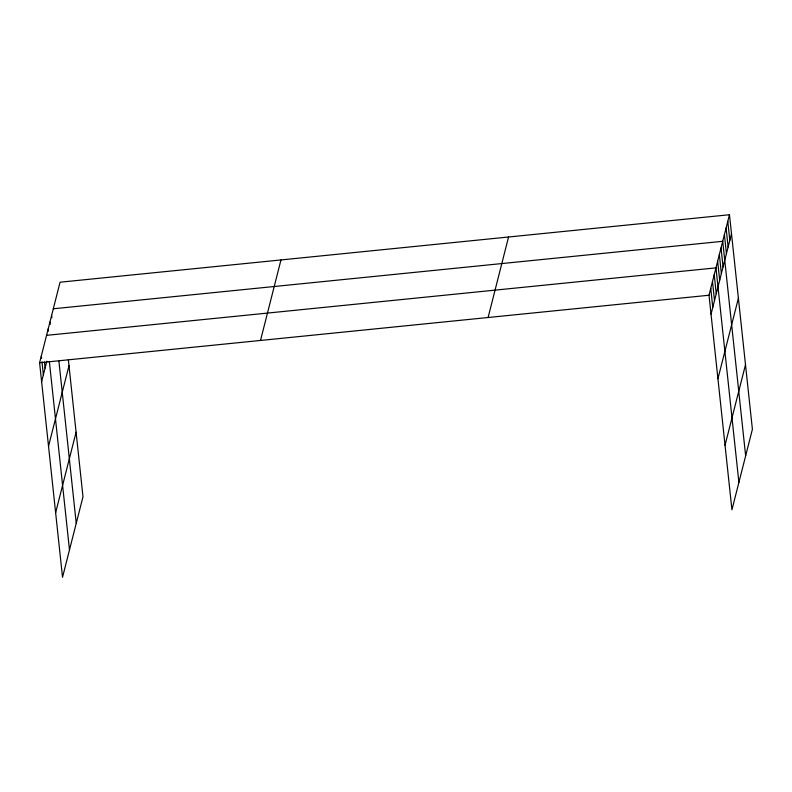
<?xml version="1.0" encoding="UTF-8"?>
<svg xmlns="http://www.w3.org/2000/svg" width="792" height="792" viewBox="0 0 792 792"><rect width="100%" height="100%" fill="white"/><g stroke="black" fill="none" stroke-linecap="round" stroke-linejoin="round"><path stroke-width="1.19" d="M68.35 359.746L82.992 496.762L62.528 577.269L39.6 362.726L60.063 282.209L729.472 214.731L752.4 429.274L731.937 509.791L709.008 295.238L729.472 214.731M41.63 381.685L46.847 361.162M48.52 446.233L68.993 365.716M55.628 512.731L76.091 432.214M260.509 340.451L280.972 259.944M488.1 317.513L508.563 236.996M711.038 314.206L731.501 233.69M717.928 378.744L738.392 298.238M725.036 445.243L745.5 364.736M53.312 308.781L722.72 241.303L745.648 455.845M46.56 335.353L715.968 267.864L738.896 482.417M39.6 362.726L709.008 295.238M727.779 221.374L729.808 240.332M726.096 228.017L728.125 246.975M724.403 234.66L726.432 253.618M721.027 247.936L723.056 266.904M719.344 254.578L721.363 273.547M717.651 261.221L719.681 280.19M714.226 274.705L716.255 293.674M712.483 281.556L714.513 300.514M710.751 288.397L712.77 307.355M58.915 361.211L76.24 523.324M51.619 315.424L51.876 317.79M49.936 322.067L50.193 324.433M48.243 328.71L48.5 331.076M49.352 361.489L69.488 549.896M44.471 362.073L45.104 368.003M41.342 355.885L41.59 358.251M41.976 361.805L43.362 374.844"/></g></svg>
